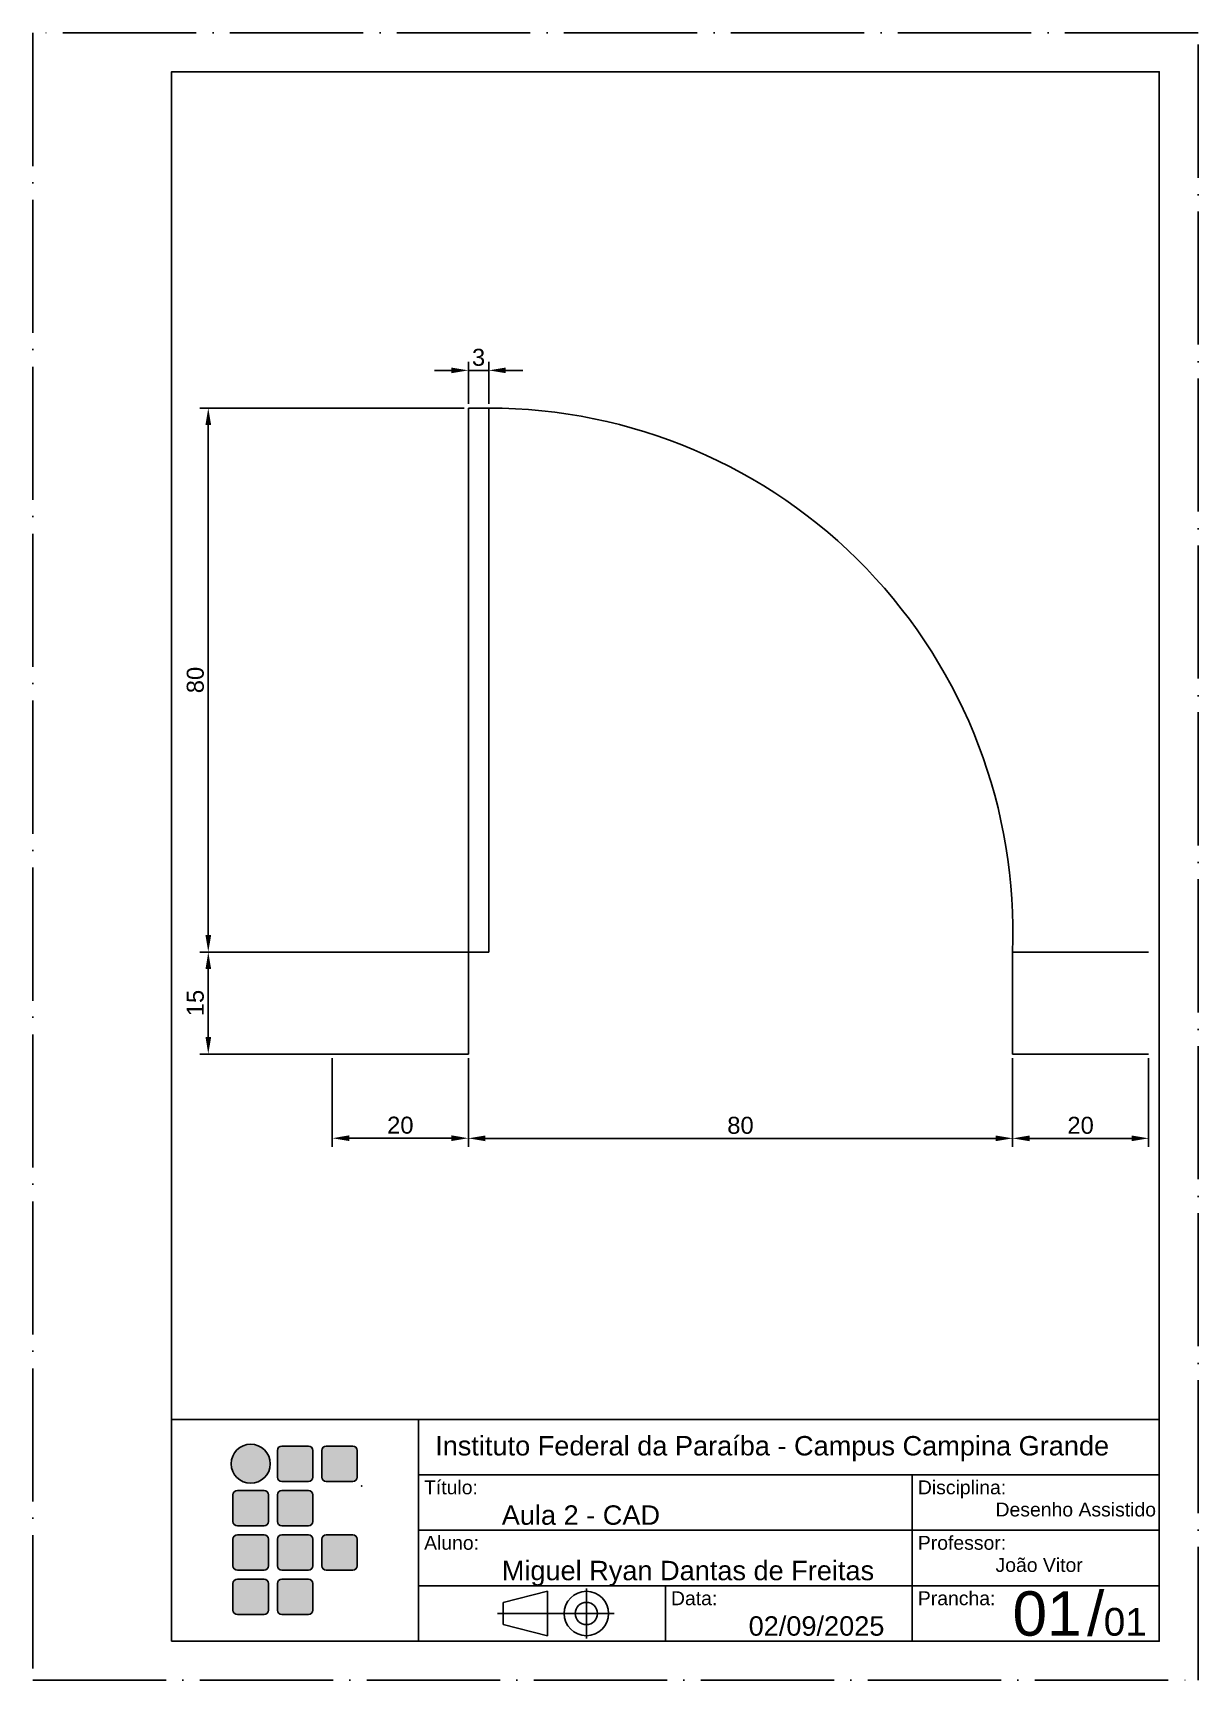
# Paper-space layout 'Layout1' of a CAD drawing. Header units: millimetres. Extents: x 0 to 210, y 0 to 297.
# The model-space entities are those that its viewports show. They can reach past a viewport. Long polylines and large blocks are cut down to what shows.
import ezdxf
from ezdxf.enums import TextEntityAlignment as Align

# ---------------------------------------------------------------- set-up
doc = ezdxf.new("R2010")
doc.units = ezdxf.units.MM
doc.linetypes.add('ACAD_ISO04W100', pattern=[30, 24, -3, 0, -3])
doc.layers.add('02_Legenda', color=7, linetype='Continuous')
doc.layers.add('Bordas', color=10, linetype='Continuous')
doc.layers.add('Limite_Folha', color=1, linetype='ACAD_ISO04W100', plot=False)
doc.styles.get("Standard").update_dxf_attribs({"font": 'arial.ttf'})
doc.dimstyles.new('ISO-25', dxfattribs={"dimtxt": 2.5, "dimasz": 2.5, "dimexe": 1.25, "dimexo": 0.625, "dimtad": 1, "dimtxsty": 'Standard', "dimcen": 2.5, "dimadec": 0, "dimazin": 0, "dimtfac": 1, "dimtmove": 0, "dimatfit": 3, "dimfxl": 1, "dimarcsym": 0})

# ---------------------------------------------------------------- blocks, each defined once
blk = doc.blocks.new('Formato_A4')
at = {"layer": 'Bordas'}
blk.add_lwpolyline([(25, 7), (203, 7), (203, 290), (25, 290)], close=True, dxfattribs=at)
at = {"layer": 'Limite_Folha'}
blk.add_lwpolyline([(0, 0), (210, 0), (210, 297), (0, 297)], close=True, dxfattribs=at)
blk = doc.blocks.new('Legenda_IFPB')
at = {"layer": '02_Legenda', "true_color": 0x991b1e}
h = blk.add_hatch(color=244, dxfattribs=at)
h.dxf.hatch_style = 1
h.paths.add_polyline_path([(-167.27, 32, 1), (-160.23, 32, 1)])
at = {"layer": '02_Legenda', "true_color": 0x136734}
h = blk.add_hatch(color=116, dxfattribs=at)
h.dxf.hatch_style = 1
h.paths.add_polyline_path([(-152.55, 34.4, 0.414214), (-153.35, 35.2), (-158.15, 35.2, 0.414214), (-158.95, 34.4), (-158.95, 29.6, 0.414214), (-158.15, 28.8), (-153.35, 28.8, 0.414214), (-152.55, 29.6)])
h.paths.add_polyline_path([(-144.55, 34.4, 0.414214), (-145.35, 35.2), (-150.15, 35.2, 0.414214), (-150.95, 34.4), (-150.95, 29.6, 0.414214), (-150.15, 28.8), (-145.35, 28.8, 0.414214), (-144.55, 29.6)])
h.paths.add_polyline_path([(-152.55, 26.4, 0.414214), (-153.35, 27.2), (-158.15, 27.2, 0.414214), (-158.95, 26.4), (-158.95, 21.6, 0.414214), (-158.15, 20.8), (-153.35, 20.8, 0.414214), (-152.55, 21.6)])
h.paths.add_polyline_path([(-160.55, 26.4, 0.414214), (-161.35, 27.2), (-166.15, 27.2, 0.414214), (-166.95, 26.4), (-166.95, 21.6, 0.414214), (-166.15, 20.8), (-161.35, 20.8, 0.414214), (-160.55, 21.6)])
h.paths.add_polyline_path([(-160.55, 18.4, 0.414214), (-161.35, 19.2), (-166.15, 19.2, 0.414214), (-166.95, 18.4), (-166.95, 13.6, 0.414214), (-166.15, 12.8), (-161.35, 12.8, 0.414214), (-160.55, 13.6)])
h.paths.add_polyline_path([(-152.55, 18.4, 0.414214), (-153.35, 19.2), (-158.15, 19.2, 0.414214), (-158.95, 18.4), (-158.95, 13.6, 0.414214), (-158.15, 12.8), (-153.35, 12.8, 0.414214), (-152.55, 13.6)])
h.paths.add_polyline_path([(-144.55, 18.4, 0.414214), (-145.35, 19.2), (-150.15, 19.2, 0.414214), (-150.95, 18.4), (-150.95, 13.6, 0.414214), (-150.15, 12.8), (-145.35, 12.8, 0.414214), (-144.55, 13.6)])
h.paths.add_polyline_path([(-152.55, 10.4, 0.414214), (-153.35, 11.2), (-158.15, 11.2, 0.414214), (-158.95, 10.4), (-158.95, 5.6, 0.414214), (-158.15, 4.8), (-153.35, 4.8, 0.414214), (-152.55, 5.6)])
h.paths.add_polyline_path([(-160.55, 10.4, 0.414214), (-161.35, 11.2), (-166.15, 11.2, 0.414214), (-166.95, 10.4), (-166.95, 5.6, 0.414214), (-166.15, 4.8), (-161.35, 4.8, 0.414214), (-160.55, 5.6)])
at = {"layer": '02_Legenda'}
for p, q in [((0, 40), (-178, 40)), ((-178, 40), (-178, 0)), ((-178, 40), (-133.5, 40)), ((-133.5, 40), (-133.5, 0)), ((0, 0), (0, 40)), ((-158.95, 34.4), (-158.95, 29.6)), ((-158.15, 35.2), (-153.35, 35.2)), ((-152.55, 34.4), (-152.55, 29.6)), ((-150.95, 34.4), (-150.95, 29.6)), ((-150.15, 35.2), (-145.35, 35.2)), ((-144.55, 34.4), (-144.55, 29.6)), ((-133.5, 30), (0, 30)), ((-44.5, 30), (-44.5, 0)), ((-166.15, 27.2), (-161.35, 27.2)), ((-158.15, 28.8), (-153.35, 28.8)), ((-158.15, 27.2), (-153.35, 27.2)), ((-150.15, 28.8), (-145.35, 28.8)), ((-166.95, 26.4), (-166.95, 21.6)), ((-160.55, 26.4), (-160.55, 21.6)), ((-158.95, 26.4), (-158.95, 21.6)), ((-152.55, 26.4), (-152.55, 21.6)), ((-166.15, 20.8), (-161.35, 20.8)), ((-158.15, 20.8), (-153.35, 20.8)), ((-166.95, 18.4), (-166.95, 13.6)), ((-166.15, 19.2), (-161.35, 19.2)), ((-160.55, 18.4), (-160.55, 13.6)), ((-158.95, 18.4), (-158.95, 13.6)), ((-158.15, 19.2), (-153.35, 19.2)), ((-152.55, 18.4), (-152.55, 13.6)), ((-150.95, 18.4), (-150.95, 13.6)), ((-150.15, 19.2), (-145.35, 19.2)), ((-144.55, 18.4), (-144.55, 13.6)), ((-133.5, 20), (0, 20)), ((-166.15, 12.8), (-161.35, 12.8)), ((-158.15, 12.8), (-153.35, 12.8)), ((-150.15, 12.8), (-145.35, 12.8)), ((-166.95, 10.4), (-166.95, 5.6)), ((-166.15, 11.2), (-161.35, 11.2)), ((-160.55, 10.4), (-160.55, 5.6)), ((-158.95, 10.4), (-158.95, 5.6)), ((-158.15, 11.2), (-153.35, 11.2)), ((-152.55, 10.4), (-152.55, 5.6)), ((-133.5, 10), (0, 10)), ((-118.25, 7), (-110.25, 9)), ((-110.25, 1), (-110.25, 9)), ((-103.25, 9.5), (-103.25, 0.5)), ((-89, 10), (-89, 0)), ((-118.25, 7), (-118.25, 3)), ((-166.15, 4.8), (-161.35, 4.8)), ((-158.15, 4.8), (-153.35, 4.8)), ((-118.25, 3), (-110.25, 1)), ((-178, 0), (0, 0)), ((0, 0), (-1, 0))]:
    blk.add_line(p, q, dxfattribs=at)
at = {"layer": '02_Legenda', "linetype": 'ACAD_ISO04W100'}
blk.add_line((-119.25, 5), (-98.25, 5), dxfattribs=at)
at = {"layer": '02_Legenda'}
for centre, radius in [((-163.75, 32), 3.52), ((-103.25, 5), 4), ((-103.25, 5), 2)]:
    blk.add_circle(centre, radius, dxfattribs=at)
for centre, start, end in [((-158.15, 34.4), 90, 180), ((-153.35, 34.4), 0, 90), ((-150.15, 34.4), 90, 180), ((-145.35, 34.4), 0, 90), ((-166.15, 26.4), 90, 180), ((-161.35, 26.4), 0, 90), ((-158.15, 29.6), 180, 270), ((-158.15, 26.4), 90, 180), ((-153.35, 29.6), 270, 0), ((-153.35, 26.4), 0, 90), ((-150.15, 29.6), 180, 270), ((-145.35, 29.6), 270, 0), ((-166.15, 21.6), 180, 270), ((-161.35, 21.6), 270, 0), ((-158.15, 21.6), 180, 270), ((-153.35, 21.6), 270, 0), ((-166.15, 18.4), 90, 180), ((-161.35, 18.4), 0, 90), ((-158.15, 18.4), 90, 180), ((-153.35, 18.4), 0, 90), ((-150.15, 18.4), 90, 180), ((-145.35, 18.4), 0, 90), ((-166.15, 13.6), 180, 270), ((-161.35, 13.6), 270, 0), ((-158.15, 13.6), 180, 270), ((-153.35, 13.6), 270, 0), ((-150.15, 13.6), 180, 270), ((-145.35, 13.6), 270, 0), ((-166.15, 10.4), 90, 180), ((-161.35, 10.4), 0, 90), ((-158.15, 10.4), 90, 180), ((-153.35, 10.4), 0, 90), ((-166.15, 5.6), 180, 270), ((-161.35, 5.6), 270, 0), ((-158.15, 5.6), 180, 270), ((-153.35, 5.6), 270, 0)]:
    blk.add_arc(centre, 0.8, start, end, dxfattribs=at)
blk.add_point((-143.75, 28), dxfattribs=at)
blk.add_text('/', height=8, dxfattribs=at).set_placement((-13, 1))
at = {"layer": '02_Legenda', "attachment_point": 1}
for s, width, insert, char_height in [('Instituto Federal da Paraíba - Campus Campina Grande', 142.7313, (-130.5, 37), 3.5), ('Título:', 42.3317, (-132.5, 29), 2.5), ('Disciplina:', 42.3317, (-43.5, 29), 2.5), ('Desenho Assistido', 36.4824, (-29.5, 25), 2.5), ('Aluno:', 42.3317, (-132.5, 19), 2.5), ('Professor:', 42.3317, (-43.5, 19), 2.5), ('João Vitor', 36.4824, (-29.5, 15), 2.5), ('Data:', 42.3317, (-88, 9), 2.5), ('Prancha:', 42.3317, (-43.5, 9), 2.5)]:
    blk.add_mtext_dynamic_manual_height_columns(s, width=width, gutter_width=12.5, heights=[0], dxfattribs=dict(at, insert=insert, char_height=char_height))
at = {"layer": '02_Legenda'}
for tag, p, height in [('TITULO', (-118.5, 21), 3.5), ('NOME', (-118.5, 11), 3.5), ('TFOLHAS', (-10, 1), 5), ('DATA', (-74, 1), 3.5)]:
    blk.add_attdef(tag, p, '', height=height, dxfattribs=at)
blk.add_attdef('FOLHA', text='', height=8, dxfattribs=at).set_placement((-14, 1), align=Align.RIGHT)
blk = doc.blocks.new('*D5')
at = {"color": 0, "lineweight": -2, "transparency": 16777216}
for p, q in [((-2.5, 85.54), (-5, 85.54)), ((0, 80.62), (0, 86.79)), ((0, 85.54), (3, 85.54)), ((3, 80.62), (3, 86.79)), ((5.5, 85.54), (8, 85.54))]:
    blk.add_line(p, q, dxfattribs=at)
at = {"color": 0, "transparency": 16777216}
for points in [[(-2.5, 85.95), (-2.5, 85.12), (0, 85.54)], [(5.5, 85.95), (5.5, 85.12), (3, 85.54)]]:
    blk.add_solid(points, dxfattribs=at)
at = {"layer": 'Defpoints', "color": 0, "transparency": 16777216}
for p in [(3, 85.54), (0, 80), (3, 80)]:
    blk.add_point(p, dxfattribs=at)
at = {"color": 0, "transparency": 16777216, "insert": (1.5, 87.44), "char_height": 2.5, "attachment_point": 5}
blk.add_mtext('3', dxfattribs=at)
blk = doc.blocks.new('*D9')
at = {"color": 0, "lineweight": -2, "transparency": 16777216}
for p, q in [((-0.63, 80), (-39.48, 80)), ((-38.23, 2.5), (-38.23, 77.5)), ((-0.63, 0), (-39.48, 0))]:
    blk.add_line(p, q, dxfattribs=at)
at = {"color": 0, "transparency": 16777216}
for points in [[(-38.65, 77.5), (-37.81, 77.5), (-38.23, 80)], [(-38.65, 2.5), (-37.81, 2.5), (-38.23, 0)]]:
    blk.add_solid(points, dxfattribs=at)
at = {"layer": 'Defpoints', "color": 0, "transparency": 16777216}
for p in [(-38.23, 80), (0, 80), (0, 0)]:
    blk.add_point(p, dxfattribs=at)
at = {"color": 0, "transparency": 16777216, "insert": (-40.13, 40), "char_height": 2.5, "attachment_point": 5, "rotation": 90}
blk.add_mtext('80', dxfattribs=at)
blk = doc.blocks.new('*D11')
at = {"color": 0, "lineweight": -2, "transparency": 16777216}
for p, q in [((-20, -15.62), (-20, -28.63)), ((0, -15.62), (0, -28.63)), ((-2.5, -27.38), (-17.5, -27.38))]:
    blk.add_line(p, q, dxfattribs=at)
at = {"color": 0, "transparency": 16777216}
for points in [[(-17.5, -26.96), (-17.5, -27.8), (-20, -27.38)], [(-2.5, -26.96), (-2.5, -27.8), (0, -27.38)]]:
    blk.add_solid(points, dxfattribs=at)
at = {"layer": 'Defpoints', "color": 0, "transparency": 16777216}
for p in [(-20, -15), (0, -15), (-20, -27.38)]:
    blk.add_point(p, dxfattribs=at)
at = {"color": 0, "transparency": 16777216, "insert": (-10, -25.48), "char_height": 2.5, "attachment_point": 5}
blk.add_mtext('20', dxfattribs=at)
blk = doc.blocks.new('*D12')
at = {"color": 0, "lineweight": -2, "transparency": 16777216}
for p, q in [((-0.63, 0), (-39.48, 0)), ((-38.23, -12.5), (-38.23, -2.5)), ((-0.63, -15), (-39.48, -15))]:
    blk.add_line(p, q, dxfattribs=at)
at = {"color": 0, "transparency": 16777216}
for points in [[(-38.64, -2.5), (-37.81, -2.5), (-38.23, 0)], [(-38.64, -12.5), (-37.81, -12.5), (-38.23, -15)]]:
    blk.add_solid(points, dxfattribs=at)
at = {"layer": 'Defpoints', "color": 0, "transparency": 16777216}
for p in [(-38.23, 0), (0, 0), (0, -15)]:
    blk.add_point(p, dxfattribs=at)
at = {"color": 0, "transparency": 16777216, "insert": (-40.13, -7.5), "char_height": 2.5, "attachment_point": 5, "rotation": 90}
blk.add_mtext('15', dxfattribs=at)
blk = doc.blocks.new('*D13')
at = {"color": 0, "lineweight": -2, "transparency": 16777216}
for p, q in [((80, -15.62), (80, -28.65)), ((100, -15.62), (100, -28.65)), ((82.5, -27.4), (97.5, -27.4))]:
    blk.add_line(p, q, dxfattribs=at)
at = {"color": 0, "transparency": 16777216}
for points in [[(82.5, -26.98), (82.5, -27.82), (80, -27.4)], [(97.5, -26.98), (97.5, -27.82), (100, -27.4)]]:
    blk.add_solid(points, dxfattribs=at)
at = {"layer": 'Defpoints', "color": 0, "transparency": 16777216}
for p in [(80, -15), (100, -15), (100, -27.4)]:
    blk.add_point(p, dxfattribs=at)
at = {"color": 0, "transparency": 16777216, "insert": (90, -25.5), "char_height": 2.5, "attachment_point": 5}
blk.add_mtext('20', dxfattribs=at)
blk = doc.blocks.new('*D14')
at = {"color": 0, "lineweight": -2, "transparency": 16777216}
for p, q in [((0, -28), (0, -28.65)), ((2.5, -27.4), (77.5, -27.4)), ((80, -28), (80, -28.65))]:
    blk.add_line(p, q, dxfattribs=at)
at = {"color": 0, "transparency": 16777216}
for points in [[(2.5, -26.98), (2.5, -27.82), (0, -27.4)], [(77.5, -26.98), (77.5, -27.82), (80, -27.4)]]:
    blk.add_solid(points, dxfattribs=at)
at = {"layer": 'Defpoints', "color": 0, "transparency": 16777216}
for p in [(0, -27.38), (80, -27.38), (80, -27.4)]:
    blk.add_point(p, dxfattribs=at)
at = {"color": 0, "transparency": 16777216, "insert": (40, -25.5), "char_height": 2.5, "attachment_point": 5}
blk.add_mtext('80', dxfattribs=at)

msp = doc.modelspace()

# ---------------------------------------------------------------- linework, layer by layer
for p, q in [((0, 0), (0, 80)), ((0, 80), (3, 80)), ((0, 80), (3, 80)), ((3, 80), (3, 0)), ((0, 0), (-20, 0)), ((0, 0), (0, -15)), ((0, 0), (2, 0)), ((3, 0), (0, 0)), ((0, -15), (0, 0)), ((80, 0), (100, 0)), ((80, 0), (80, -15)), ((0, -15), (-20, -15)), ((80, -15), (100, -15))]:
    msp.add_line(p, q)
msp.add_arc((3, 2.944), 77.056, 357.81062, 90)

# ---------------------------------------------------------------- dimensions: what is measured, and where the dimension line sits
for base, p1, p2, picture, middle in [((3, 85.536), (0, 80), (3, 80), '*D5', (1.5, 87.438)), ((-20, -27.379), (0, -15), (-20, -15), '*D11', (-10, -25.478)), ((100, -27.4), (80, -15), (100, -15), '*D13', (90, -25.498)), ((80, -27.4), (0, -27.379), (80, -27.379), '*D14', (40, -25.498))]:
    dim = msp.add_linear_dim(base=base, p1=p1, p2=p2, dimstyle='ISO-25')
    dim.commit()
    dim.dimension.update_dxf_attribs({"geometry": picture, "text_midpoint": middle})
for base, p1, p2, picture, middle in [((-38.23, 80), (0, 0), (0, 80), '*D9', (-40.132, 40)), ((-38.225, 0), (0, -15), (0, 0), '*D12', (-40.127, -7.5))]:
    dim = msp.add_linear_dim(base=base, p1=p1, p2=p2, angle=90, dimstyle='ISO-25')
    dim.commit()
    dim.dimension.update_dxf_attribs({"geometry": picture, "text_midpoint": middle})

psp = doc.layouts.get("Layout1")

# ---------------------------------------------------------------- block references
psp.add_blockref('Formato_A4', (0, 0))
psp.add_blockref('Legenda_IFPB', (203, 7)).add_auto_attribs({'NOME': 'Miguel Ryan Dantas de Freitas', 'TITULO': 'Aula 2 - CAD', 'DATA': '02/09/2025', 'FOLHA': '01', 'TFOLHAS': '01'})

# ---------------------------------------------------------------- viewports
at = {"layer": '0', "view_target_point": (-8.5, 32.5)}
psp.add_viewport(center=(114, 168.5), size=(178, 243), view_center_point=(37.47, -2.141), view_height=198.1822, dxfattribs=at)

doc.saveas('drawing.dxf')
